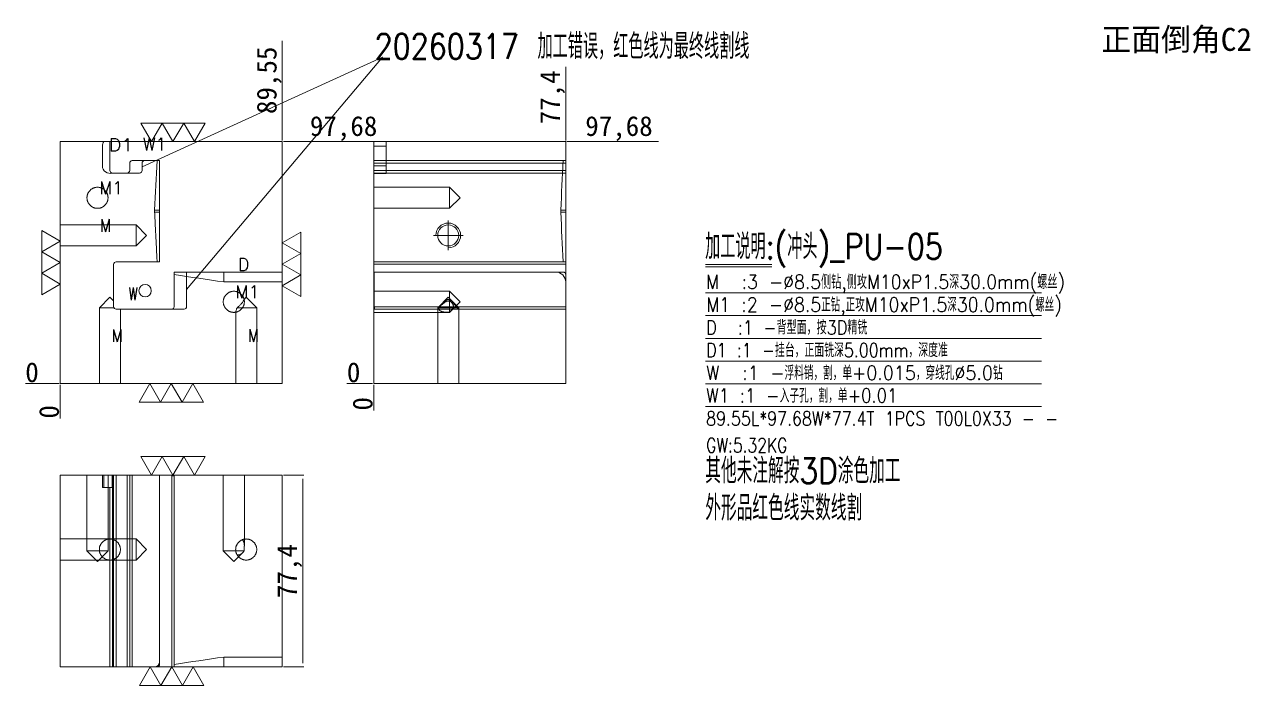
# Model space of a CAD drawing. Header units: millimetres. Extents: x 13771 to 14266, y 54678 to 54944.
import ezdxf
from ezdxf.enums import TextEntityAlignment as Align

# ---------------------------------------------------------------- set-up
doc = ezdxf.new("R2010")
doc.units = ezdxf.units.MM
doc.linetypes.add('CENTER', pattern=[0])
doc.linetypes.add('DASHED', pattern=[0])
for name, color, linetype in [('dim', 4, 'Continuous'), ('PUNCH', 2, 'Continuous'), ('PUNCH_W', 1, 'Continuous')]:
    doc.layers.add(name, color=color, linetype=linetype)
doc.styles.add('_PUG_ERP', font='txt')
doc.styles.add('chinesef_fs', font='txt.shx', dxfattribs={"bigfont": 'gbcbig.shx'})
doc.dimstyles.new('_PUG_ERP', dxfattribs={"dimtxt": 8, "dimasz": 1.5, "dimexe": 0.5, "dimexo": 0.5, "dimgap": 0.5, "dimtad": 1, "dimtxsty": '_PUG_ERP', "dimblk": 'CLOSEDBLANK', "dimcen": 0, "dimclrd": 4, "dimclre": 4, "dimclrt": 3, "dimazin": 3, "dimtfac": 1, "dimtmove": 0, "dimatfit": 3, "dimldrblk": 'CLOSEDBLANK', "dimlwd": 9, "dimlwe": 9})

# ---------------------------------------------------------------- blocks, each defined once
blk = doc.blocks.new('*D733')
at = {"layer": 'Defpoints', "color": 0}
for p in [(13875.08, 54897.18), (13883.33, 54897.18), (13785.53, 54799.5)]:
    blk.add_point(p, dxfattribs=at)
at = {"layer": 'dim', "color": 4, "lineweight": 9}
for p, q in [((13875.58, 54897.18), (13878.08, 54897.18)), ((13878.08, 54897.18), (13880.33, 54897.18)), ((13880.33, 54897.18), (13915.83, 54897.18))]:
    blk.add_line(p, q, dxfattribs=at)
at = {"layer": 'dim', "color": 3, "lineweight": 13, "insert": (13899.83, 54902.44), "char_height": 8, "attachment_point": 5, "style": '_PUG_ERP'}
blk.add_mtext('97,68', dxfattribs=at)
blk = doc.blocks.new('_ClosedBlank')
blk = doc.blocks.new('*D734')
at = {"layer": 'Defpoints', "color": 0}
for p in [(13777.28, 54799.5), (13785.53, 54799.5), (13785.53, 54799.5)]:
    blk.add_point(p, dxfattribs=at)
at = {"layer": 'dim', "color": 4, "lineweight": 9}
blk.add_line((13785.03, 54799.5), (13771.45, 54799.5), dxfattribs=at)
at = {"layer": 'dim', "color": 3, "lineweight": 13, "insert": (13774.12, 54804), "char_height": 8, "attachment_point": 5, "style": '_PUG_ERP'}
blk.add_mtext('0', dxfattribs=at)
blk = doc.blocks.new('*D735')
at = {"layer": 'Defpoints', "color": 0}
for p in [(13785.53, 54799.5), (13785.53, 54799.5), (13785.53, 54791.25)]:
    blk.add_point(p, dxfattribs=at)
at = {"layer": 'dim', "color": 4, "lineweight": 9}
blk.add_line((13785.53, 54799), (13785.53, 54785.42), dxfattribs=at)
at = {"layer": 'dim', "color": 3, "lineweight": 13, "insert": (13781.03, 54788.08), "char_height": 8, "attachment_point": 5, "rotation": 90, "style": '_PUG_ERP'}
blk.add_mtext('0', dxfattribs=at)
blk = doc.blocks.new('*D736')
at = {"layer": 'Defpoints', "color": 0}
for p in [(13875.08, 54905.43), (13875.08, 54897.18), (13785.53, 54799.5)]:
    blk.add_point(p, dxfattribs=at)
at = {"layer": 'dim', "color": 4, "lineweight": 9}
blk.add_line((13875.08, 54897.68), (13875.08, 54937.93), dxfattribs=at)
at = {"layer": 'dim', "color": 3, "lineweight": 13, "insert": (13869.82, 54921.93), "char_height": 8, "attachment_point": 5, "rotation": 90, "style": '_PUG_ERP'}
blk.add_mtext('89,55', dxfattribs=at)
blk = doc.blocks.new('*D737')
at = {"layer": 'Defpoints', "color": 0}
for p in [(13875.08, 54762.48), (13875.08, 54685.08), (13883.33, 54685.08)]:
    blk.add_point(p, dxfattribs=at)
at = {"layer": 'dim', "color": 4, "lineweight": 9}
for p, q in [((13875.58, 54762.48), (13883.83, 54762.48)), ((13883.33, 54760.98), (13883.33, 54686.58)), ((13875.58, 54685.08), (13883.83, 54685.08))]:
    blk.add_line(p, q, dxfattribs=at)
at = {"layer": 'dim', "color": 3, "lineweight": 13, "insert": (13878.07, 54723.78), "char_height": 8, "attachment_point": 5, "rotation": 90, "style": '_PUG_ERP'}
blk.add_mtext('77,4', dxfattribs=at)
blk = doc.blocks.new('*D738')
at = {"layer": 'Defpoints', "color": 0}
for p in [(13989.44, 54897.18), (13994.44, 54897.18), (13912.04, 54799.5)]:
    blk.add_point(p, dxfattribs=at)
at = {"layer": 'dim', "color": 4, "lineweight": 9}
for p, q in [((13989.94, 54897.18), (13992.44, 54897.18)), ((13992.44, 54897.18), (13991.44, 54897.18)), ((13991.44, 54897.18), (14026.94, 54897.18))]:
    blk.add_line(p, q, dxfattribs=at)
at = {"layer": 'dim', "color": 3, "lineweight": 13, "insert": (14010.94, 54902.44), "char_height": 8, "attachment_point": 5, "style": '_PUG_ERP'}
blk.add_mtext('97,68', dxfattribs=at)
blk = doc.blocks.new('*D739')
at = {"layer": 'Defpoints', "color": 0}
for p in [(13907.04, 54799.5), (13912.04, 54799.5), (13912.04, 54799.5)]:
    blk.add_point(p, dxfattribs=at)
at = {"layer": 'dim', "color": 4, "lineweight": 9}
blk.add_line((13911.54, 54799.5), (13901.2, 54799.5), dxfattribs=at)
at = {"layer": 'dim', "color": 3, "lineweight": 13, "insert": (13903.87, 54804), "char_height": 8, "attachment_point": 5, "style": '_PUG_ERP'}
blk.add_mtext('0', dxfattribs=at)
blk = doc.blocks.new('*D740')
at = {"layer": 'Defpoints', "color": 0}
for p in [(13912.04, 54799.5), (13912.04, 54799.5), (13912.04, 54794.5)]:
    blk.add_point(p, dxfattribs=at)
at = {"layer": 'dim', "color": 4, "lineweight": 9}
blk.add_line((13912.04, 54799), (13912.04, 54788.67), dxfattribs=at)
at = {"layer": 'dim', "color": 3, "lineweight": 13, "insert": (13907.54, 54791.33), "char_height": 8, "attachment_point": 5, "rotation": 90, "style": '_PUG_ERP'}
blk.add_mtext('0', dxfattribs=at)
blk = doc.blocks.new('*D741')
at = {"layer": 'Defpoints', "color": 0}
for p in [(13989.44, 54902.18), (13989.44, 54897.18), (13912.04, 54799.5)]:
    blk.add_point(p, dxfattribs=at)
at = {"layer": 'dim', "color": 4, "lineweight": 9}
for p, q in [((13989.44, 54899.18), (13989.44, 54927.44)), ((13989.44, 54897.68), (13989.44, 54900.18)), ((13989.44, 54900.18), (13989.44, 54899.18))]:
    blk.add_line(p, q, dxfattribs=at)
at = {"layer": 'dim', "color": 3, "lineweight": 13, "insert": (13984.18, 54915.06), "char_height": 8, "attachment_point": 5, "rotation": 90, "style": '_PUG_ERP'}
blk.add_mtext('77,4', dxfattribs=at)

msp = doc.modelspace()

# ---------------------------------------------------------------- linework, layer by layer
at = {"layer": 'dim', "color": 1, "lineweight": 13}
for p, q in [((13915.577, 54931.239), (13818.535, 54887)), ((13836.475, 54837.515), (13915.577, 54931.239))]:
    msp.add_line(p, q, dxfattribs=at)
at = {"layer": 'dim', "color": 8, "linetype": 'Continuous', "lineweight": 18}
for p, q in [((14045.814, 54847.539), (14072.671, 54847.539)), ((14045.814, 54846.691), (14072.671, 54846.691)), ((14045.814, 54836.094), (14181.409, 54836.094)), ((14045.814, 54826.91), (14181.409, 54826.91)), ((14045.814, 54817.727), (14181.409, 54817.727)), ((14045.814, 54808.544), (14181.409, 54808.544)), ((14045.814, 54799.361), (14181.409, 54799.361)), ((14045.814, 54790.178), (14181.409, 54790.178))]:
    msp.add_line(p, q, dxfattribs=at)
at = {"layer": 'dim', "lineweight": 13}
for points in [[(13843.969, 54904.68), (13839.639, 54897.18), (13835.309, 54904.68), (13830.979, 54897.18), (13826.649, 54904.68), (13822.319, 54897.18), (13817.989, 54904.68), (13843.969, 54904.68)], [(13778.035, 54861.331), (13785.535, 54857.001), (13778.035, 54852.671), (13785.535, 54848.341), (13778.035, 54844.011), (13785.535, 54839.68), (13778.035, 54835.35), (13778.035, 54861.331)], [(13882.585, 54834.681), (13875.085, 54839.011), (13882.585, 54843.341), (13875.085, 54847.672), (13882.585, 54852.002), (13875.085, 54856.332), (13882.585, 54860.662), (13882.585, 54834.681)], [(13817.32, 54792.001), (13821.65, 54799.501), (13825.98, 54792.001), (13830.31, 54799.501), (13834.64, 54792.001), (13838.97, 54799.501), (13843.3, 54792.001), (13817.32, 54792.001)], [(13843.969, 54769.982), (13839.639, 54762.482), (13835.309, 54769.982), (13830.979, 54762.482), (13826.649, 54769.982), (13822.319, 54762.482), (13817.989, 54769.982), (13843.969, 54769.982)], [(13817.485, 54677.582), (13821.815, 54685.082), (13826.145, 54677.582), (13830.475, 54685.082), (13834.805, 54677.582), (13839.135, 54685.082), (13843.465, 54677.582), (13817.485, 54677.582)]]:
    msp.add_lwpolyline(points, close=True, dxfattribs=at)
at = {"layer": 'dim', "color": 252, "linetype": 'DASHED', "lineweight": 13, "ltscale": 0.2}
msp.add_lwpolyline([(13785.535, 54799.501), (13875.085, 54799.501), (13875.085, 54897.18), (13785.535, 54897.18)], close=True, dxfattribs=at)
at = {"layer": 'PUNCH', "color": 223, "linetype": 'Continuous', "lineweight": 18}
for p, q in [((13803.146, 54897.18), (13785.535, 54897.18)), ((13785.535, 54897.18), (13785.535, 54799.501)), ((13803.146, 54897.18), (13805.535, 54897.18)), ((13912.038, 54895.366), (13912.038, 54897.18)), ((13912.038, 54897.18), (13917.038, 54897.18)), ((13917.038, 54897.18), (13989.438, 54897.18)), ((13912.038, 54889.501), (13912.038, 54895.366)), ((13912.038, 54848.641), (13912.038, 54889.501)), ((13912.038, 54848.641), (13912.038, 54847.641)), ((13912.038, 54847.641), (13912.038, 54844.501)), ((13875.085, 54799.501), (13875.085, 54844.501)), ((13912.038, 54799.501), (13912.038, 54844.501)), ((13785.535, 54799.501), (13875.085, 54799.501)), ((13912.038, 54799.501), (13989.438, 54799.501)), ((13785.535, 54762.482), (13875.085, 54762.482)), ((13785.535, 54762.482), (13785.535, 54685.082)), ((13875.085, 54762.482), (13875.085, 54685.082))]:
    msp.add_line(p, q, dxfattribs=at)
at = {"layer": 'PUNCH', "color": 2, "linetype": 'Continuous', "lineweight": 18}
for p, q in [((13917.038, 54897.18), (13917.038, 54889.502)), ((13989.438, 54897.18), (13989.438, 54889.502)), ((13987.438, 54869.501), (13989.438, 54869.501)), ((13989.438, 54868.641), (13987.438, 54868.641)), ((13989.438, 54869.501), (13989.438, 54868.641)), ((13989.438, 54848.641), (13989.438, 54847.641)), ((13989.438, 54843.501), (13989.438, 54847.641)), ((13989.438, 54799.501), (13989.438, 54840.501)), ((13785.535, 54685.082), (13875.085, 54685.082))]:
    msp.add_line(p, q, dxfattribs=at)
at = {"layer": 'PUNCH', "color": 31, "linetype": 'Continuous', "lineweight": 18}
msp.add_line((13802.535, 54887.366), (13802.535, 54895.366), dxfattribs=at)
at = {"layer": 'PUNCH', "color": 155, "linetype": 'Continuous', "lineweight": 18}
for p, q in [((13917.038, 54895.366), (13912.038, 54895.366)), ((13987.438, 54868.641), (13987.438, 54869.501)), ((13989.438, 54847.641), (13912.038, 54847.641)), ((13808.035, 54735.914), (13808.035, 54729.048))]:
    msp.add_line(p, q, dxfattribs=at)
at = {"layer": 'PUNCH', "color": 155, "linetype": 'DASHED', "lineweight": 13, "ltscale": 0.35253}
for p, q in [((13912.038, 54888.501), (13989.438, 54888.501)), ((13917.038, 54887.366), (13912.038, 54887.366)), ((13989.438, 54885.501), (13912.038, 54885.501)), ((13823.585, 54869.501), (13823.585, 54868.641)), ((13912.198, 54844.501), (13912.198, 54829.53)), ((13851.475, 54840.501), (13875.085, 54840.501)), ((13912.038, 54830.53), (13912.298, 54830.53)), ((13989.438, 54830.53), (13912.298, 54830.53)), ((13806.535, 54685.082), (13806.535, 54762.482)), ((13808.035, 54735.923), (13808.035, 54762.482)), ((13812.535, 54762.482), (13812.535, 54685.082)), ((13814.535, 54762.482), (13814.535, 54685.082)), ((13830.475, 54762.222), (13830.475, 54685.082)), ((13808.035, 54735.922), (13808.035, 54735.914)), ((13808.035, 54729.048), (13808.035, 54729.04)), ((13808.035, 54685.082), (13808.035, 54729.041)), ((13875.085, 54689.082), (13851.475, 54689.082))]:
    msp.add_line(p, q, dxfattribs=at)
at = {"layer": 'PUNCH', "color": 2, "linetype": 'DASHED', "lineweight": 13, "ltscale": 0.35253}
for p, q in [((13917.038, 54889.502), (13917.038, 54885.501)), ((13917.038, 54885.501), (13917.038, 54884.506)), ((13917.038, 54884.506), (13917.038, 54884.366)), ((13825.585, 54869.501), (13823.585, 54869.501)), ((13823.585, 54868.641), (13825.585, 54868.641)), ((13802.535, 54757.482), (13806.441, 54757.482))]:
    msp.add_line(p, q, dxfattribs=at)
at = {"layer": 'PUNCH', "color": 31, "linetype": 'DASHED', "lineweight": 13, "ltscale": 0.35253}
for p, q in [((13912.038, 54884.366), (13917.038, 54884.366)), ((13802.535, 54757.482), (13802.535, 54762.482)), ((13803.146, 54762.482), (13803.146, 54757.482)), ((13806.441, 54762.482), (13806.441, 54757.482))]:
    msp.add_line(p, q, dxfattribs=at)
at = {"layer": 'PUNCH', "color": 5, "linetype": 'DASHED', "lineweight": 13, "ltscale": 0.35253}
for p, q in [((13942.618, 54878.753), (13912.038, 54878.753)), ((13946.871, 54874.5), (13942.618, 54878.753)), ((13942.618, 54878.753), (13942.618, 54870.247)), ((13942.618, 54870.247), (13946.871, 54874.5)), ((13912.038, 54870.247), (13942.618, 54870.247)), ((13816.115, 54863.554), (13785.535, 54863.554)), ((13820.368, 54859.301), (13816.115, 54863.554)), ((13816.115, 54863.554), (13816.115, 54855.048)), ((13816.115, 54855.048), (13820.368, 54859.301)), ((13785.535, 54855.048), (13816.115, 54855.048)), ((13942.618, 54836.754), (13912.038, 54836.754)), ((13946.871, 54832.501), (13942.618, 54836.754)), ((13942.618, 54836.754), (13942.618, 54833.323)), ((13805.535, 54834.334), (13801.282, 54830.081)), ((13807.035, 54832.833), (13805.535, 54834.334)), ((13860.535, 54834.334), (13859.675, 54833.474)), ((13864.788, 54830.081), (13860.535, 54834.334)), ((13942.038, 54834.334), (13937.785, 54830.081)), ((13946.291, 54830.081), (13942.038, 54834.334)), ((13942.618, 54833.323), (13942.618, 54828.321)), ((13942.618, 54828.248), (13946.871, 54832.501)), ((13801.282, 54830.081), (13801.282, 54799.501)), ((13801.282, 54830.081), (13807.142, 54830.081)), ((13809.788, 54799.501), (13809.788, 54829.53)), ((13856.282, 54828.314), (13856.282, 54799.501)), ((13859.032, 54830.081), (13859.022, 54830.081)), ((13864.788, 54830.081), (13859.032, 54830.081)), ((13864.788, 54799.501), (13864.788, 54830.081)), ((13912.038, 54828.248), (13942.618, 54828.248)), ((13937.785, 54830.081), (13937.785, 54799.501)), ((13937.785, 54830.081), (13946.291, 54830.081)), ((13942.618, 54828.321), (13942.618, 54828.248)), ((13946.291, 54799.501), (13946.291, 54830.081)), ((13796.282, 54762.482), (13796.282, 54731.902)), ((13804.788, 54731.902), (13804.788, 54762.482)), ((13851.282, 54762.482), (13851.282, 54731.902)), ((13859.788, 54734.156), (13859.788, 54762.482)), ((13816.115, 54736.735), (13785.535, 54736.735)), ((13820.368, 54732.482), (13816.115, 54736.735)), ((13816.115, 54728.229), (13816.115, 54736.735)), ((13816.115, 54728.229), (13820.368, 54732.482)), ((13785.535, 54728.229), (13816.115, 54728.229)), ((13796.282, 54731.902), (13800.535, 54727.649)), ((13796.282, 54731.902), (13804.788, 54731.902)), ((13800.535, 54727.649), (13804.788, 54731.902)), ((13851.282, 54731.902), (13855.535, 54727.649)), ((13851.282, 54731.902), (13856.322, 54731.902)), ((13855.535, 54727.649), (13859.158, 54731.272)), ((13856.321, 54731.902), (13856.323, 54731.902))]:
    msp.add_line(p, q, dxfattribs=at)
at = {"layer": 'PUNCH', "color": 5, "linetype": 'Continuous', "lineweight": 18}
for p, q in [((13859.022, 54830.081), (13856.83, 54830.081)), ((13856.323, 54731.902), (13859.708, 54731.902))]:
    msp.add_line(p, q, dxfattribs=at)
at = {"layer": 'PUNCH', "color": 30, "linetype": 'DASHED', "lineweight": 13, "ltscale": 0.35253}
msp.add_circle((13942.038, 54859.301), 4.253, dxfattribs=at)
at = {"layer": 'PUNCH', "color": 42, "linetype": 'Continuous', "lineweight": 18}
msp.add_circle((13819.735, 54837.001), 2.5, dxfattribs=at)
at = {"layer": 'PUNCH', "color": 31, "linetype": 'Continuous', "lineweight": 18}
for centre, start, end in [((13805.535, 54895.366), 142.79006, 180), ((13805.535, 54887.366), 180, 287.57327)]:
    msp.add_arc(centre, 3, start, end, dxfattribs=at)
at = {"layer": 'PUNCH', "color": 30, "linetype": 'DASHED', "lineweight": 13, "ltscale": 0.35253}
msp.add_arc((13942.038, 54859.301), 5, 270, 180, dxfattribs=at)
at = {"layer": 'PUNCH', "color": 2, "linetype": 'Continuous', "lineweight": 18}
msp.add_arc((13985.438, 54840.501), 4, 0, 90, dxfattribs=at)
at = {"layer": 'PUNCH', "color": 2, "linetype": 'DASHED', "lineweight": 13, "ltscale": 0.35253}
msp.add_arc((13823.585, 54687.082), 2, 270, 0, dxfattribs=at)
at = {"layer": 'PUNCH', "color": 155, "linetype": 'DASHED', "lineweight": 13, "ltscale": 0.35253}
for points, degree in [([(13824.585, 54889.501), (13824.252, 54882.835), (13823.918, 54876.168), (13823.585, 54869.501)], 3), ([(13823.585, 54868.641), (13824.589, 54848.641)], 1), ([(13831.475, 54843.501), (13838.142, 54842.501), (13844.808, 54841.501), (13851.475, 54840.501)], 3), ([(13851.475, 54689.082), (13844.808, 54688.082), (13838.142, 54687.082), (13831.475, 54686.082)], 3)]:
    msp.add_open_spline(points, degree=degree, dxfattribs=at)
at = {"layer": 'PUNCH', "color": 155, "linetype": 'Continuous', "lineweight": 18}
for points in [[(13987.438, 54869.501), (13987.771, 54876.168), (13988.105, 54882.835), (13988.438, 54889.501)], [(13988.438, 54848.641), (13988.105, 54855.308), (13987.771, 54861.975), (13987.438, 54868.641)]]:
    msp.add_open_spline(points, degree=3, dxfattribs=at)
at = {"layer": 'PUNCH', "color": 2, "linetype": 'Continuous', "lineweight": 18}
for points, degree in [([(13989.438, 54889.501), (13989.438, 54882.835), (13989.438, 54876.168), (13989.438, 54869.501)], 3), ([(13989.438, 54868.641), (13989.438, 54848.641)], 1), ([(13989.438, 54843.501), (13989.438, 54842.501), (13989.438, 54841.501), (13989.438, 54840.501)], 3)]:
    msp.add_open_spline(points, degree=degree, dxfattribs=at)
at = {"layer": 'PUNCH', "color": 5, "linetype": 'Continuous', "lineweight": 18}
for points, knots in [([(13804.788, 54874.5), (13804.788, 54874.36), (13804.775, 54874.082), (13804.714, 54873.669), (13804.612, 54873.264), (13804.47, 54872.87), (13804.292, 54872.491), (13804.078, 54872.133), (13803.829, 54871.798), (13803.547, 54871.488), (13803.237, 54871.206), (13802.902, 54870.958), (13802.544, 54870.743), (13802.165, 54870.565), (13801.771, 54870.423), (13801.366, 54870.321), (13800.953, 54870.26), (13800.535, 54870.24), (13800.117, 54870.26), (13799.704, 54870.321), (13799.299, 54870.423), (13798.905, 54870.565), (13798.526, 54870.743), (13798.168, 54870.957), (13797.833, 54871.206), (13797.523, 54871.488), (13797.241, 54871.798), (13796.992, 54872.133), (13796.778, 54872.491), (13796.6, 54872.87), (13796.458, 54873.264), (13796.356, 54873.669), (13796.295, 54874.082), (13796.275, 54874.5), (13796.295, 54874.918), (13796.356, 54875.331), (13796.458, 54875.736), (13796.599, 54876.13), (13796.778, 54876.509), (13796.992, 54876.867), (13797.241, 54877.202), (13797.523, 54877.512), (13797.833, 54877.794), (13798.168, 54878.043), (13798.526, 54878.257), (13798.905, 54878.435), (13799.299, 54878.577), (13799.704, 54878.679), (13800.117, 54878.74), (13800.535, 54878.76), (13800.953, 54878.74), (13801.366, 54878.679), (13801.771, 54878.577), (13802.165, 54878.436), (13802.544, 54878.257), (13802.902, 54878.043), (13803.237, 54877.794), (13803.547, 54877.512), (13803.829, 54877.202), (13804.077, 54876.867), (13804.292, 54876.509), (13804.47, 54876.13), (13804.612, 54875.736), (13804.714, 54875.331), (13804.775, 54874.918), (13804.788, 54874.64), (13804.788, 54874.5)], [0, 0, 0, 0, 0.0156975, 0.0312449, 0.0467948, 0.0624998, 0.0781937, 0.0937398, 0.109291, 0.1249998, 0.1406937, 0.1562398, 0.171791, 0.1874998, 0.2031937, 0.2187398, 0.234291, 0.2499998, 0.2656937, 0.2812398, 0.296791, 0.3124998, 0.3281937, 0.3437398, 0.359291, 0.3749998, 0.3906937, 0.4062398, 0.421791, 0.4374998, 0.4531937, 0.4687398, 0.484291, 0.4999998, 0.5156937, 0.5312398, 0.546791, 0.5624998, 0.5781937, 0.5937398, 0.609291, 0.6249998, 0.6406937, 0.6562398, 0.671791, 0.6874998, 0.7031937, 0.7187398, 0.734291, 0.7499998, 0.7656937, 0.7812398, 0.796791, 0.8124998, 0.8281937, 0.8437398, 0.859291, 0.8749998, 0.8906937, 0.9062398, 0.921791, 0.9374998, 0.9531975, 0.9687449, 0.9842948, 1, 1, 1, 1]), ([(13859.788, 54832.501), (13859.788, 54832.361), (13859.775, 54832.082), (13859.714, 54831.669), (13859.612, 54831.265), (13859.47, 54830.871), (13859.292, 54830.492), (13859.078, 54830.134), (13858.829, 54829.798), (13858.547, 54829.489), (13858.237, 54829.207), (13857.902, 54828.958), (13857.544, 54828.744), (13857.165, 54828.565), (13856.771, 54828.423), (13856.366, 54828.322), (13855.953, 54828.261), (13855.535, 54828.241), (13855.117, 54828.261), (13854.704, 54828.322), (13854.299, 54828.423), (13853.905, 54828.565), (13853.526, 54828.743), (13853.168, 54828.958), (13852.833, 54829.207), (13852.523, 54829.488), (13852.241, 54829.798), (13851.992, 54830.133), (13851.778, 54830.492), (13851.6, 54830.87), (13851.458, 54831.264), (13851.356, 54831.669), (13851.295, 54832.082), (13851.275, 54832.5), (13851.295, 54832.919), (13851.356, 54833.332), (13851.458, 54833.736), (13851.599, 54834.131), (13851.778, 54834.509), (13851.992, 54834.867), (13852.241, 54835.203), (13852.523, 54835.512), (13852.833, 54835.794), (13853.168, 54836.043), (13853.526, 54836.257), (13853.905, 54836.436), (13854.299, 54836.578), (13854.703, 54836.679), (13855.116, 54836.74), (13855.535, 54836.76), (13855.953, 54836.74), (13856.366, 54836.679), (13856.771, 54836.578), (13857.165, 54836.436), (13857.544, 54836.258), (13857.902, 54836.043), (13858.237, 54835.794), (13858.547, 54835.513), (13858.829, 54835.203), (13859.077, 54834.868), (13859.292, 54834.51), (13859.47, 54834.131), (13859.612, 54833.737), (13859.714, 54833.332), (13859.775, 54832.919), (13859.788, 54832.64), (13859.788, 54832.501)], [0, 0, 0, 0, 0.0156975, 0.0312449, 0.0467948, 0.0624998, 0.0781937, 0.0937398, 0.109291, 0.1249998, 0.1406937, 0.1562398, 0.171791, 0.1874998, 0.2031937, 0.2187398, 0.234291, 0.2499998, 0.2656937, 0.2812398, 0.296791, 0.3124998, 0.3281937, 0.3437398, 0.359291, 0.3749998, 0.3906937, 0.4062398, 0.421791, 0.4374998, 0.4531937, 0.4687398, 0.484291, 0.4999998, 0.5156937, 0.5312398, 0.546791, 0.5624998, 0.5781937, 0.5937398, 0.609291, 0.6249998, 0.6406937, 0.6562398, 0.671791, 0.6874998, 0.7031937, 0.7187398, 0.734291, 0.7499998, 0.7656937, 0.7812398, 0.796791, 0.8124998, 0.8281937, 0.8437398, 0.859291, 0.8749998, 0.8906937, 0.9062398, 0.921791, 0.9374998, 0.9531975, 0.9687449, 0.9842948, 1, 1, 1, 1]), ([(13856.83, 54830.081), (13856.986, 54830.2), (13857.139, 54830.323), (13857.365, 54830.513), (13857.439, 54830.577), (13857.549, 54830.675), (13857.604, 54830.724), (13857.658, 54830.774), (13857.694, 54830.807), (13857.712, 54830.824), (13857.873, 54830.975), (13858.008, 54831.11), (13858.266, 54831.382), (13858.389, 54831.52), (13858.565, 54831.728), (13858.623, 54831.797), (13858.708, 54831.902), (13858.736, 54831.937), (13858.791, 54832.007), (13858.818, 54832.042), (13858.952, 54832.216), (13859.055, 54832.355), (13859.252, 54832.633), (13859.347, 54832.772), (13859.485, 54832.98), (13859.53, 54833.049), (13859.617, 54833.183), (13859.659, 54833.248), (13859.7, 54833.312)], [0, 0, 0, 0, 0.1254213, 0.1254213, 0.188132, 0.188132, 0.2194874, 0.235165, 0.235165, 0.2508427, 0.2508427, 0.376264, 0.376264, 0.5016854, 0.5016854, 0.5643961, 0.5643961, 0.5957514, 0.5957514, 0.6271067, 0.6271067, 0.7525281, 0.7525281, 0.8779494, 0.8779494, 0.9406601, 0.9406601, 1, 1, 1, 1]), ([(13856.322, 54828.321), (13856.341, 54828.464), (13856.366, 54828.607), (13856.429, 54828.894), (13856.467, 54829.038), (13856.554, 54829.329), (13856.603, 54829.475), (13856.71, 54829.773), (13856.769, 54829.925), (13856.83, 54830.081)], [0, 0, 0, 0, 0.25, 0.25, 0.5, 0.5, 0.75, 0.75, 1, 1, 1, 1]), ([(13809.788, 54732.482), (13809.788, 54732.342), (13809.775, 54732.064), (13809.714, 54731.651), (13809.612, 54731.246), (13809.47, 54730.852), (13809.292, 54730.473), (13809.078, 54730.115), (13808.829, 54729.78), (13808.547, 54729.47), (13808.237, 54729.188), (13807.902, 54728.939), (13807.544, 54728.725), (13807.165, 54728.547), (13806.771, 54728.405), (13806.366, 54728.303), (13805.953, 54728.242), (13805.535, 54728.222), (13805.117, 54728.242), (13804.704, 54728.303), (13804.299, 54728.405), (13803.905, 54728.547), (13803.526, 54728.725), (13803.168, 54728.939), (13802.833, 54729.188), (13802.523, 54729.47), (13802.241, 54729.78), (13801.992, 54730.115), (13801.778, 54730.473), (13801.6, 54730.852), (13801.458, 54731.246), (13801.356, 54731.651), (13801.295, 54732.064), (13801.275, 54732.482), (13801.295, 54732.9), (13801.356, 54733.313), (13801.458, 54733.718), (13801.599, 54734.112), (13801.778, 54734.491), (13801.992, 54734.849), (13802.241, 54735.184), (13802.523, 54735.494), (13802.833, 54735.776), (13803.168, 54736.025), (13803.526, 54736.239), (13803.905, 54736.417), (13804.299, 54736.559), (13804.703, 54736.661), (13805.116, 54736.722), (13805.535, 54736.742), (13805.953, 54736.722), (13806.366, 54736.661), (13806.771, 54736.559), (13807.165, 54736.417), (13807.544, 54736.239), (13807.902, 54736.025), (13808.237, 54735.776), (13808.547, 54735.494), (13808.829, 54735.184), (13809.077, 54734.849), (13809.292, 54734.491), (13809.47, 54734.112), (13809.612, 54733.718), (13809.714, 54733.313), (13809.775, 54732.9), (13809.788, 54732.622), (13809.788, 54732.482)], [0, 0, 0, 0, 0.0156975, 0.0312449, 0.0467948, 0.0624998, 0.0781937, 0.0937398, 0.109291, 0.1249998, 0.1406937, 0.1562398, 0.171791, 0.1874998, 0.2031937, 0.2187398, 0.234291, 0.2499998, 0.2656937, 0.2812398, 0.296791, 0.3124998, 0.3281937, 0.3437398, 0.359291, 0.3749998, 0.3906937, 0.4062398, 0.421791, 0.4374998, 0.4531937, 0.4687398, 0.484291, 0.4999998, 0.5156937, 0.5312398, 0.546791, 0.5624998, 0.5781937, 0.5937398, 0.609291, 0.6249998, 0.6406937, 0.6562398, 0.671791, 0.6874998, 0.7031937, 0.7187398, 0.734291, 0.7499998, 0.7656937, 0.7812398, 0.796791, 0.8124998, 0.8281937, 0.8437398, 0.859291, 0.8749998, 0.8906937, 0.9062398, 0.921791, 0.9374998, 0.9531975, 0.9687449, 0.9842948, 1, 1, 1, 1]), ([(13864.788, 54732.482), (13864.788, 54732.342), (13864.775, 54732.064), (13864.714, 54731.651), (13864.612, 54731.246), (13864.47, 54730.852), (13864.292, 54730.473), (13864.078, 54730.115), (13863.829, 54729.78), (13863.547, 54729.47), (13863.237, 54729.188), (13862.902, 54728.939), (13862.544, 54728.725), (13862.165, 54728.547), (13861.771, 54728.405), (13861.366, 54728.303), (13860.953, 54728.242), (13860.535, 54728.222), (13860.117, 54728.242), (13859.704, 54728.303), (13859.299, 54728.405), (13858.905, 54728.547), (13858.526, 54728.725), (13858.168, 54728.939), (13857.833, 54729.188), (13857.523, 54729.47), (13857.241, 54729.78), (13856.992, 54730.115), (13856.778, 54730.473), (13856.6, 54730.852), (13856.458, 54731.246), (13856.356, 54731.651), (13856.295, 54732.064), (13856.275, 54732.482), (13856.295, 54732.9), (13856.356, 54733.313), (13856.458, 54733.718), (13856.599, 54734.112), (13856.778, 54734.491), (13856.992, 54734.849), (13857.241, 54735.184), (13857.523, 54735.494), (13857.833, 54735.776), (13858.168, 54736.025), (13858.526, 54736.239), (13858.905, 54736.417), (13859.299, 54736.559), (13859.703, 54736.661), (13860.116, 54736.722), (13860.535, 54736.742), (13860.953, 54736.722), (13861.366, 54736.661), (13861.771, 54736.559), (13862.165, 54736.417), (13862.544, 54736.239), (13862.902, 54736.025), (13863.237, 54735.776), (13863.547, 54735.494), (13863.829, 54735.184), (13864.077, 54734.849), (13864.292, 54734.491), (13864.47, 54734.112), (13864.612, 54733.718), (13864.714, 54733.313), (13864.775, 54732.9), (13864.788, 54732.622), (13864.788, 54732.482)], [0, 0, 0, 0, 0.0156975, 0.0312449, 0.0467948, 0.0624998, 0.0781937, 0.0937398, 0.109291, 0.1249998, 0.1406937, 0.1562398, 0.171791, 0.1874998, 0.2031937, 0.2187398, 0.234291, 0.2499998, 0.2656937, 0.2812398, 0.296791, 0.3124998, 0.3281937, 0.3437398, 0.359291, 0.3749998, 0.3906937, 0.4062398, 0.421791, 0.4374998, 0.4531937, 0.4687398, 0.484291, 0.4999998, 0.5156937, 0.5312398, 0.546791, 0.5624998, 0.5781937, 0.5937398, 0.609291, 0.6249998, 0.6406937, 0.6562398, 0.671791, 0.6874998, 0.7031937, 0.7187398, 0.734291, 0.7499998, 0.7656937, 0.7812398, 0.796791, 0.8124998, 0.8281937, 0.8437398, 0.859291, 0.8749998, 0.8906937, 0.9062398, 0.921791, 0.9374998, 0.9531975, 0.9687449, 0.9842948, 1, 1, 1, 1]), ([(13859.708, 54731.902), (13859.702, 54731.958), (13859.697, 54732.016), (13859.691, 54732.091), (13859.69, 54732.106), (13859.688, 54732.136), (13859.685, 54732.181), (13859.682, 54732.227), (13859.678, 54732.32), (13859.676, 54732.383), (13859.675, 54732.462), (13859.675, 54732.478), (13859.675, 54732.51), (13859.675, 54732.558), (13859.677, 54732.605), (13859.68, 54732.699), (13859.683, 54732.76), (13859.688, 54732.836), (13859.689, 54732.851), (13859.692, 54732.881), (13859.693, 54732.896), (13859.696, 54732.941), (13859.699, 54732.97), (13859.707, 54733.056), (13859.712, 54733.112), (13859.724, 54733.222), (13859.729, 54733.275), (13859.738, 54733.354), (13859.74, 54733.38), (13859.746, 54733.432), (13859.748, 54733.458), (13859.756, 54733.535), (13859.76, 54733.585), (13859.773, 54733.734), (13859.779, 54733.83), (13859.787, 54734.02), (13859.789, 54734.113), (13859.787, 54734.297), (13859.783, 54734.388), (13859.771, 54734.568), (13859.762, 54734.658), (13859.739, 54734.836), (13859.724, 54734.924), (13859.698, 54735.055), (13859.688, 54735.099), (13859.667, 54735.186), (13859.656, 54735.229), (13859.62, 54735.359), (13859.593, 54735.444), (13859.533, 54735.611), (13859.5, 54735.694), (13859.427, 54735.856), (13859.387, 54735.935), (13859.299, 54736.092), (13859.251, 54736.168), (13859.174, 54736.28), (13859.147, 54736.317), (13859.105, 54736.372), (13859.091, 54736.39), (13859.062, 54736.425), (13859.047, 54736.443), (13859.032, 54736.461)], [0, 0, 0, 0, 0.03125, 0.03125, 0.0390625, 0.0390625, 0.046875, 0.0625, 0.0625, 0.09375, 0.09375, 0.1015625, 0.1015625, 0.109375, 0.125, 0.125, 0.15625, 0.15625, 0.1640625, 0.1640625, 0.171875, 0.171875, 0.1875, 0.1875, 0.21875, 0.21875, 0.25, 0.25, 0.265625, 0.265625, 0.28125, 0.28125, 0.3125, 0.3125, 0.375, 0.375, 0.4375, 0.4375, 0.5, 0.5, 0.5625, 0.5625, 0.625, 0.625, 0.65625, 0.65625, 0.6875, 0.6875, 0.75, 0.75, 0.8125, 0.8125, 0.875, 0.875, 0.9375, 0.9375, 0.96875, 0.96875, 0.984375, 0.984375, 1, 1, 1, 1]), ([(13856.83, 54730.394), (13856.986, 54730.362), (13857.139, 54730.347), (13857.365, 54730.349), (13857.439, 54730.354), (13857.549, 54730.367), (13857.604, 54730.375), (13857.658, 54730.386), (13857.694, 54730.393), (13857.712, 54730.397), (13857.873, 54730.434), (13858.008, 54730.48), (13858.266, 54730.595), (13858.389, 54730.662), (13858.565, 54730.775), (13858.623, 54730.815), (13858.708, 54730.878), (13858.736, 54730.899), (13858.791, 54730.942), (13858.818, 54730.964), (13858.952, 54731.075), (13859.055, 54731.169), (13859.252, 54731.366), (13859.347, 54731.468), (13859.485, 54731.627), (13859.53, 54731.681), (13859.619, 54731.79), (13859.664, 54731.846), (13859.708, 54731.902)], [0, 0, 0, 0, 0.125, 0.125, 0.1875, 0.1875, 0.21875, 0.234375, 0.234375, 0.25, 0.25, 0.375, 0.375, 0.5, 0.5, 0.5625, 0.5625, 0.59375, 0.59375, 0.625, 0.625, 0.75, 0.75, 0.875, 0.875, 0.9375, 0.9375, 1, 1, 1, 1])]:
    msp.add_open_spline(points, degree=3, knots=knots, dxfattribs=at)
at = {"layer": 'PUNCH', "color": 2, "linetype": 'DASHED', "lineweight": 13, "ltscale": 0.35253}
msp.add_rational_spline([(13851.475, 54840.501), (13851.475, 54844.5), (13851.475, 54844.501)], [1, 0.707180749801, 0.999852100132], degree=2, dxfattribs=at)
at = {"layer": 'PUNCH', "color": 5, "linetype": 'DASHED', "lineweight": 13, "ltscale": 0.35253}
for points, knots in [([(13859.708, 54833.323), (13859.702, 54833.351), (13859.697, 54833.376), (13859.691, 54833.403), (13859.69, 54833.409), (13859.688, 54833.418), (13859.685, 54833.432), (13859.682, 54833.444), (13859.678, 54833.463), (13859.676, 54833.471), (13859.675, 54833.473), (13859.675, 54833.474), (13859.675, 54833.474)], [0, 0, 0, 0, 0.313567, 0.313567, 0.3919587, 0.3919587, 0.4703505, 0.627134, 0.627134, 0.9407009, 0.9407009, 1, 1, 1, 1]), ([(13942.618, 54833.323), (13942.562, 54833.351), (13942.504, 54833.376), (13942.429, 54833.403), (13942.414, 54833.409), (13942.384, 54833.418), (13942.339, 54833.432), (13942.293, 54833.444), (13942.2, 54833.463), (13942.137, 54833.471), (13942.058, 54833.474), (13942.042, 54833.474), (13942.01, 54833.473), (13941.962, 54833.472), (13941.915, 54833.467), (13941.821, 54833.453), (13941.76, 54833.439), (13941.684, 54833.416), (13941.669, 54833.411), (13941.639, 54833.401), (13941.624, 54833.395), (13941.579, 54833.378), (13941.55, 54833.366), (13941.464, 54833.327), (13941.408, 54833.298), (13941.298, 54833.237), (13941.245, 54833.204), (13941.166, 54833.152), (13941.14, 54833.134), (13941.088, 54833.098), (13941.062, 54833.08), (13940.985, 54833.024), (13940.935, 54832.986), (13940.786, 54832.869), (13940.69, 54832.789), (13940.501, 54832.624), (13940.407, 54832.541), (13940.223, 54832.371), (13940.132, 54832.285), (13939.952, 54832.112), (13939.862, 54832.025), (13939.685, 54831.849), (13939.596, 54831.761), (13939.465, 54831.628), (13939.421, 54831.583), (13939.334, 54831.494), (13939.291, 54831.449), (13939.161, 54831.315), (13939.076, 54831.226), (13938.909, 54831.048), (13938.826, 54830.959), (13938.664, 54830.782), (13938.585, 54830.694), (13938.429, 54830.518), (13938.352, 54830.43), (13938.24, 54830.299), (13938.203, 54830.255), (13938.148, 54830.19), (13938.13, 54830.168), (13938.095, 54830.124), (13938.077, 54830.102), (13938.059, 54830.081)], [0, 0, 0, 0, 0.03125, 0.03125, 0.0390625, 0.0390625, 0.046875, 0.0625, 0.0625, 0.09375, 0.09375, 0.1015625, 0.1015625, 0.109375, 0.125, 0.125, 0.15625, 0.15625, 0.1640625, 0.1640625, 0.171875, 0.171875, 0.1875, 0.1875, 0.21875, 0.21875, 0.25, 0.25, 0.265625, 0.265625, 0.28125, 0.28125, 0.3125, 0.3125, 0.375, 0.375, 0.4375, 0.4375, 0.5, 0.5, 0.5625, 0.5625, 0.625, 0.625, 0.65625, 0.65625, 0.6875, 0.6875, 0.75, 0.75, 0.8125, 0.8125, 0.875, 0.875, 0.9375, 0.9375, 0.96875, 0.96875, 0.984375, 0.984375, 1, 1, 1, 1]), ([(13944.126, 54830.081), (13944.159, 54830.2), (13944.173, 54830.323), (13944.171, 54830.513), (13944.166, 54830.577), (13944.153, 54830.675), (13944.145, 54830.724), (13944.135, 54830.774), (13944.127, 54830.807), (13944.123, 54830.824), (13944.086, 54830.975), (13944.04, 54831.11), (13943.925, 54831.382), (13943.858, 54831.52), (13943.745, 54831.728), (13943.705, 54831.797), (13943.642, 54831.902), (13943.621, 54831.937), (13943.578, 54832.007), (13943.556, 54832.042), (13943.445, 54832.216), (13943.351, 54832.355), (13943.154, 54832.633), (13943.052, 54832.772), (13942.893, 54832.98), (13942.839, 54833.049), (13942.73, 54833.186), (13942.674, 54833.255), (13942.618, 54833.323)], [0, 0, 0, 0, 0.125, 0.125, 0.1875, 0.1875, 0.21875, 0.234375, 0.234375, 0.25, 0.25, 0.375, 0.375, 0.5, 0.5, 0.5625, 0.5625, 0.59375, 0.59375, 0.625, 0.625, 0.75, 0.75, 0.875, 0.875, 0.9375, 0.9375, 1, 1, 1, 1]), ([(13856.282, 54828.314), (13856.282, 54828.314), (13856.283, 54828.314), (13856.289, 54828.315), (13856.293, 54828.316), (13856.305, 54828.318), (13856.313, 54828.319), (13856.322, 54828.321)], [0, 0, 0, 0, 0.3240263, 0.3240263, 0.6620132, 0.6620132, 1, 1, 1, 1]), ([(13938.059, 54830.081), (13938.087, 54829.975), (13938.118, 54829.874), (13938.189, 54829.683), (13938.229, 54829.592), (13938.297, 54829.462), (13938.333, 54829.399), (13938.371, 54829.339), (13938.398, 54829.299), (13938.412, 54829.28), (13938.482, 54829.184), (13938.543, 54829.113), (13938.676, 54828.983), (13938.747, 54828.924), (13938.863, 54828.842), (13938.923, 54828.804), (13938.986, 54828.768), (13939.029, 54828.744), (13939.051, 54828.733), (13939.161, 54828.677), (13939.254, 54828.638), (13939.448, 54828.569), (13939.549, 54828.539), (13939.707, 54828.499), (13939.761, 54828.487), (13939.87, 54828.464), (13939.926, 54828.453), (13940.096, 54828.424), (13940.212, 54828.408), (13940.448, 54828.38), (13940.569, 54828.368), (13940.753, 54828.354), (13940.846, 54828.347), (13940.941, 54828.342), (13941.004, 54828.338), (13941.036, 54828.337), (13941.195, 54828.329), (13941.323, 54828.325), (13941.579, 54828.318), (13941.837, 54828.313), (13942.097, 54828.313), (13942.292, 54828.315), (13942.358, 54828.316), (13942.488, 54828.318), (13942.553, 54828.319), (13942.618, 54828.321)], [0, 0, 0, 0, 0.0625, 0.0625, 0.125, 0.125, 0.15625, 0.171875, 0.171875, 0.1875, 0.1875, 0.25, 0.25, 0.3125, 0.3125, 0.34375, 0.359375, 0.359375, 0.375, 0.375, 0.4375, 0.4375, 0.5, 0.5, 0.53125, 0.53125, 0.5625, 0.5625, 0.625, 0.625, 0.6875, 0.6875, 0.71875, 0.734375, 0.734375, 0.75, 0.75, 0.8125, 0.8125, 0.875, 0.9375, 0.9375, 0.96875, 0.96875, 1, 1, 1, 1]), ([(13938.597, 54829.53), (13938.567, 54829.53), (13938.538, 54829.532), (13938.482, 54829.543), (13938.454, 54829.551), (13938.415, 54829.567), (13938.402, 54829.574), (13938.377, 54829.588), (13938.364, 54829.595), (13938.328, 54829.621), (13938.306, 54829.641), (13938.263, 54829.687), (13938.244, 54829.713), (13938.216, 54829.757), (13938.207, 54829.772), (13938.194, 54829.796), (13938.19, 54829.805), (13938.182, 54829.822), (13938.162, 54829.865), (13938.145, 54829.912), (13938.12, 54829.993), (13938.11, 54830.035), (13938.1, 54830.081)], [0, 0, 0, 0, 0.125, 0.125, 0.25, 0.25, 0.3125, 0.3125, 0.375, 0.375, 0.5, 0.5, 0.625, 0.625, 0.6875, 0.6875, 0.71875, 0.71875, 0.75, 0.875, 0.875, 1, 1, 1, 1]), ([(13942.618, 54828.321), (13942.755, 54828.464), (13942.891, 54828.607), (13943.156, 54828.894), (13943.286, 54829.038), (13943.541, 54829.329), (13943.664, 54829.475), (13943.903, 54829.773), (13944.018, 54829.925), (13944.126, 54830.081)], [0, 0, 0, 0, 0.25, 0.25, 0.5, 0.5, 0.75, 0.75, 1, 1, 1, 1]), ([(13945.976, 54830.081), (13945.967, 54830.035), (13945.956, 54829.993), (13945.932, 54829.913), (13945.918, 54829.875), (13945.895, 54829.822), (13945.886, 54829.805), (13945.869, 54829.773), (13945.861, 54829.757), (13945.833, 54829.714), (13945.813, 54829.688), (13945.781, 54829.653), (13945.77, 54829.642), (13945.747, 54829.622), (13945.736, 54829.612), (13945.7, 54829.587), (13945.675, 54829.573), (13945.635, 54829.557), (13945.622, 54829.552), (13945.595, 54829.544), (13945.581, 54829.54), (13945.538, 54829.532), (13945.509, 54829.53), (13945.479, 54829.53)], [0, 0, 0, 0, 0.125, 0.125, 0.25, 0.25, 0.3125, 0.3125, 0.375, 0.375, 0.5, 0.5, 0.5625, 0.5625, 0.625, 0.625, 0.75, 0.75, 0.8125, 0.8125, 0.875, 0.875, 1, 1, 1, 1])]:
    msp.add_open_spline(points, degree=3, knots=knots, dxfattribs=at)
msp.add_open_spline([(13859.7, 54833.312), (13859.703, 54833.316), (13859.705, 54833.319), (13859.708, 54833.323)], degree=3, dxfattribs=at)
at = {"layer": 'PUNCH', "color": 2, "linetype": 'DASHED', "lineweight": 13, "ltscale": 0.35253}
for points in [[(13851.475, 54685.082), (13851.475, 54689.082)], [(13823.607, 54685.082), (13824.589, 54685.082)]]:
    msp.add_open_spline(points, degree=1, dxfattribs=at)
at = {"layer": 'PUNCH_W', "color": 6, "linetype": 'Continuous', "lineweight": 18}
for p, q in [((13825.585, 54848.641), (13825.585, 54889.501)), ((13875.085, 54844.501), (13831.479, 54844.501))]:
    msp.add_line(p, q, dxfattribs=at)
at = {"layer": 'PUNCH_W', "color": 1, "linetype": 'Continuous', "lineweight": 18}
for p, q in [((13912.038, 54889.501), (13988.438, 54889.501)), ((13988.438, 54848.641), (13912.038, 54848.641)), ((13831.475, 54844.501), (13831.479, 54844.501)), ((13912.038, 54844.501), (13985.438, 54844.501))]:
    msp.add_line(p, q, dxfattribs=at)
at = {"layer": 'PUNCH_W', "color": 1, "linetype": 'DASHED', "lineweight": 13, "ltscale": 0.35253}
for p, q in [((13912.038, 54884.506), (13917.038, 54884.506)), ((13912.038, 54884.501), (13989.438, 54884.501)), ((13912.198, 54829.53), (13912.038, 54829.53)), ((13912.298, 54829.53), (13912.198, 54829.53)), ((13912.298, 54829.53), (13912.298, 54830.53)), ((13912.298, 54829.53), (13989.438, 54829.53)), ((13807.035, 54762.482), (13807.035, 54735.977)), ((13813.535, 54685.082), (13813.535, 54762.482)), ((13825.585, 54686.082), (13825.585, 54762.482)), ((13830.475, 54762.222), (13831.475, 54762.222)), ((13831.475, 54762.222), (13831.475, 54762.322)), ((13831.475, 54685.082), (13831.475, 54762.222)), ((13805.535, 54685.082), (13805.535, 54757.482)), ((13807.035, 54728.987), (13807.035, 54685.082))]:
    msp.add_line(p, q, dxfattribs=at)
at = {"layer": 'PUNCH_W', "color": 1, "linetype": 'CENTER', "lineweight": 13, "ltscale": 0.35253}
for p, q in [((13942.038, 54853.301), (13942.038, 54865.301)), ((13936.038, 54859.301), (13948.038, 54859.301))]:
    msp.add_line(p, q, dxfattribs=at)
at = {"layer": 'PUNCH_W', "color": 8, "lineweight": 13}
for points in [[(13805.535, 54897.18), (13805.535, 54885.501, 0.4142136), (13806.535, 54884.501), (13812.535, 54884.501, 0.4142136), (13813.535, 54885.501), (13813.535, 54888.501, -0.4142136), (13814.535, 54889.501), (13825.585, 54889.501)], [(13831.475, 54844.501), (13831.475, 54830.53, -0.4142136), (13830.475, 54829.53), (13808.035, 54829.53, -0.4142136), (13807.035, 54830.53), (13807.035, 54847.641, -0.4142136), (13808.035, 54848.641), (13825.585, 54848.641)]]:
    msp.add_lwpolyline(points, format="xyb", dxfattribs=at)
at = {"layer": 'PUNCH_W', "color": 1, "lineweight": 13}
for points in [[(13805.535, 54897.179), (13805.535, 54885.501, 0.4142136), (13806.535, 54884.501), (13817.535, 54884.501, 0.4142136), (13818.535, 54885.501), (13818.535, 54888.5, -0.4142136), (13819.535, 54889.5), (13825.585, 54889.5)], [(13825.585, 54848.64), (13808.035, 54848.64, 0.4142136), (13807.035, 54847.64), (13807.035, 54830.529, 0.4142136), (13808.035, 54829.529), (13835.475, 54829.529, 0.4142136), (13836.475, 54830.529), (13836.475, 54844.5)]]:
    msp.add_lwpolyline(points, format="xyb", dxfattribs=at)
at = {"layer": 'PUNCH_W', "color": 1, "linetype": 'DASHED', "lineweight": 13, "ltscale": 0.35253}
msp.add_arc((13834.575, 54762.322), 3.1, 177.04148, 180, dxfattribs=at)
at = {"layer": 'PUNCH_W', "color": 1, "linetype": 'Continuous', "lineweight": 18}
for points, weights in [([(13988.438, 54889.501), (13989.437, 54889.501), (13989.438, 54889.501)], [1, 0.707256363604, 0.99970098795]), ([(13989.438, 54848.641), (13989.434, 54848.641), (13988.438, 54848.641)], [0.998176252833, 0.70802151155, 1]), ([(13988.438, 54844.501), (13989.438, 54844.501), (13989.438, 54843.501)], [1, 0.707106781187, 1])]:
    msp.add_rational_spline(points, weights, degree=2, dxfattribs=at)
msp.add_open_spline([(13985.438, 54844.501), (13986.438, 54844.501), (13987.438, 54844.501), (13988.438, 54844.501)], degree=3, dxfattribs=at)
at = {"layer": 'PUNCH_W', "color": 1, "linetype": 'DASHED', "lineweight": 13, "ltscale": 0.35253}
for points, knots in [([(13807.035, 54832.812), (13807.035, 54832.811), (13807.035, 54832.807), (13807.035, 54832.803), (13807.035, 54832.8)], [0, 0, 0, 0, 0.3505836, 1, 1, 1, 1]), ([(13807.035, 54832.257), (13807.035, 54832.251), (13807.035, 54832.244), (13807.035, 54832.217), (13807.035, 54832.197), (13807.035, 54832.177)], [0, 0, 0, 0, 0.2590113, 0.2590113, 1, 1, 1, 1]), ([(13807.035, 54832.053), (13807.035, 54832.009), (13807.035, 54831.965), (13807.035, 54831.902), (13807.035, 54831.884), (13807.035, 54831.865)], [0, 0, 0, 0, 0.7122384, 0.7122384, 1, 1, 1, 1]), ([(13807.035, 54831.69), (13807.035, 54831.655), (13807.035, 54831.62), (13807.035, 54831.57), (13807.035, 54831.556), (13807.035, 54831.541)], [0, 0, 0, 0, 0.7052785, 0.7052785, 1, 1, 1, 1]), ([(13938.543, 54830.53), (13938.674, 54830.65), (13938.805, 54830.77), (13939.07, 54831.009), (13939.203, 54831.127), (13939.471, 54831.361), (13939.606, 54831.477), (13939.879, 54831.706), (13940.017, 54831.819), (13940.228, 54831.983), (13940.298, 54832.037), (13940.441, 54832.143), (13940.513, 54832.195), (13940.659, 54832.297), (13940.733, 54832.346), (13940.846, 54832.418), (13940.884, 54832.441), (13940.961, 54832.487), (13940.999, 54832.509), (13941.116, 54832.574), (13941.195, 54832.614), (13941.357, 54832.688), (13941.44, 54832.721), (13941.546, 54832.755), (13941.568, 54832.762), (13941.611, 54832.774), (13941.675, 54832.791), (13941.741, 54832.805), (13941.872, 54832.827), (13941.96, 54832.834), (13942.072, 54832.833), (13942.094, 54832.833), (13942.139, 54832.83), (13942.206, 54832.825), (13942.36, 54832.804), (13942.489, 54832.769), (13942.595, 54832.734), (13942.616, 54832.726), (13942.658, 54832.711), (13942.72, 54832.686), (13942.781, 54832.66), (13942.902, 54832.604), (13942.98, 54832.563), (13943.134, 54832.477), (13943.209, 54832.432), (13943.357, 54832.337), (13943.431, 54832.287), (13943.575, 54832.186), (13943.647, 54832.134), (13943.789, 54832.028), (13943.859, 54831.974), (13944.068, 54831.811), (13944.205, 54831.699), (13944.477, 54831.471), (13944.611, 54831.356), (13944.877, 54831.123), (13945.009, 54831.006), (13945.272, 54830.769), (13945.403, 54830.65), (13945.533, 54830.53)], [0, 0, 0, 0, 0.0625, 0.0625, 0.125, 0.125, 0.1875, 0.1875, 0.25, 0.25, 0.28125, 0.28125, 0.3125, 0.3125, 0.34375, 0.34375, 0.359375, 0.359375, 0.375, 0.375, 0.40625, 0.40625, 0.4375, 0.4375, 0.4453125, 0.4453125, 0.453125, 0.46875, 0.46875, 0.5, 0.5, 0.5078125, 0.5078125, 0.515625, 0.53125, 0.5625, 0.5625, 0.5703125, 0.5703125, 0.578125, 0.59375, 0.59375, 0.625, 0.625, 0.65625, 0.65625, 0.6875, 0.6875, 0.71875, 0.71875, 0.75, 0.75, 0.8125, 0.8125, 0.875, 0.875, 0.9375, 0.9375, 1, 1, 1, 1]), ([(13938.1, 54830.081), (13938.133, 54830.118), (13938.168, 54830.156), (13938.238, 54830.232), (13938.274, 54830.269), (13938.33, 54830.326), (13938.349, 54830.344), (13938.387, 54830.382), (13938.406, 54830.401), (13938.464, 54830.457), (13938.503, 54830.493), (13938.543, 54830.53)], [0, 0, 0, 0, 0.25, 0.25, 0.5, 0.5, 0.625, 0.625, 0.75, 0.75, 1, 1, 1, 1]), ([(13945.533, 54830.53), (13945.613, 54830.457), (13945.689, 54830.383), (13945.8, 54830.271), (13945.837, 54830.233), (13945.89, 54830.176), (13945.907, 54830.157), (13945.942, 54830.119), (13945.959, 54830.1), (13945.976, 54830.081)], [0, 0, 0, 0, 0.5, 0.5, 0.75, 0.75, 0.875, 0.875, 1, 1, 1, 1])]:
    msp.add_open_spline(points, degree=3, knots=knots, dxfattribs=at)
at = {"layer": 'PUNCH_W', "color": 1, "linetype": 'Continuous', "lineweight": 18}
for points, knots in [([(13807.142, 54736.42), (13807.123, 54736.387), (13807.107, 54736.353), (13807.08, 54736.282), (13807.069, 54736.246), (13807.056, 54736.19), (13807.052, 54736.171), (13807.046, 54736.133), (13807.043, 54736.114), (13807.037, 54736.056), (13807.035, 54736.017), (13807.035, 54735.977)], [0, 0, 0, 0, 0.25, 0.25, 0.5, 0.5, 0.625, 0.625, 0.75, 0.75, 1, 1, 1, 1]), ([(13807.035, 54735.977), (13807.035, 54735.846), (13807.035, 54735.715), (13807.035, 54735.45), (13807.035, 54735.317), (13807.035, 54735.049), (13807.035, 54734.914), (13807.035, 54734.641), (13807.035, 54734.503), (13807.035, 54734.292), (13807.035, 54734.222), (13807.035, 54734.079), (13807.035, 54734.007), (13807.035, 54733.861), (13807.035, 54733.787), (13807.035, 54733.674), (13807.035, 54733.636), (13807.035, 54733.559), (13807.035, 54733.521), (13807.035, 54733.404), (13807.035, 54733.325), (13807.035, 54733.163), (13807.035, 54733.08), (13807.035, 54732.974), (13807.035, 54732.952), (13807.035, 54732.909), (13807.035, 54732.845), (13807.035, 54732.779), (13807.035, 54732.648), (13807.035, 54732.56), (13807.035, 54732.448), (13807.035, 54732.426), (13807.035, 54732.381), (13807.035, 54732.314), (13807.035, 54732.16), (13807.035, 54732.031), (13807.035, 54731.926), (13807.035, 54731.904), (13807.035, 54731.862), (13807.035, 54731.8), (13807.035, 54731.739), (13807.035, 54731.618), (13807.035, 54731.54), (13807.035, 54731.387), (13807.035, 54731.311), (13807.035, 54731.163), (13807.035, 54731.089), (13807.035, 54730.945), (13807.035, 54730.873), (13807.035, 54730.731), (13807.035, 54730.661), (13807.035, 54730.452), (13807.035, 54730.315), (13807.035, 54730.043), (13807.035, 54729.909), (13807.035, 54729.643), (13807.035, 54729.511), (13807.035, 54729.248), (13807.035, 54729.117), (13807.035, 54728.987)], [0, 0, 0, 0, 0.0625, 0.0625, 0.125, 0.125, 0.1875, 0.1875, 0.25, 0.25, 0.28125, 0.28125, 0.3125, 0.3125, 0.34375, 0.34375, 0.359375, 0.359375, 0.375, 0.375, 0.40625, 0.40625, 0.4375, 0.4375, 0.4453125, 0.4453125, 0.453125, 0.46875, 0.46875, 0.5, 0.5, 0.5078125, 0.5078125, 0.515625, 0.53125, 0.5625, 0.5625, 0.5703125, 0.5703125, 0.578125, 0.59375, 0.59375, 0.625, 0.625, 0.65625, 0.65625, 0.6875, 0.6875, 0.71875, 0.71875, 0.75, 0.75, 0.8125, 0.8125, 0.875, 0.875, 0.9375, 0.9375, 1, 1, 1, 1]), ([(13807.035, 54728.987), (13807.035, 54728.907), (13807.043, 54728.831), (13807.068, 54728.72), (13807.079, 54728.683), (13807.099, 54728.63), (13807.107, 54728.613), (13807.123, 54728.578), (13807.132, 54728.561), (13807.142, 54728.544)], [0, 0, 0, 0, 0.5, 0.5, 0.75, 0.75, 0.875, 0.875, 1, 1, 1, 1])]:
    msp.add_open_spline(points, degree=3, knots=knots, dxfattribs=at)
at = {"layer": 'PUNCH_W', "color": 1, "linetype": 'DASHED', "lineweight": 13, "ltscale": 0.35253}
for points, weights in [([(13824.601, 54685.082), (13824.593, 54685.082), (13824.585, 54685.082)], [0.993296333304, 0.996608904812, 1]), ([(13824.589, 54685.082), (13825.585, 54685.086), (13825.585, 54686.082)], [0.998176252833, 0.70802151155, 1]), ([(13825.585, 54686.082), (13825.585, 54686.068), (13825.585, 54686.055)], [1, 0.994352642854, 0.988923062296])]:
    msp.add_rational_spline(points, weights, degree=2, dxfattribs=at)
msp.add_open_spline([(13825.585, 54686.082), (13825.585, 54686.415), (13825.585, 54686.749), (13825.585, 54687.082)], degree=3, dxfattribs=at)

# ---------------------------------------------------------------- texts
at = {"layer": 'dim', "color": 6, "lineweight": 13, "style": 'chinesef_fs'}
for s, width, p in [('20260317 加工错误，红色线为最终线割线', 0.8357, (13912.35, 54930.582)), ('外形品红色线实数线割', 0.8663, (14045.77, 54744.199))]:
    msp.add_text(s, height=10.15, dxfattribs=dict(at, width=width)).set_placement(p)
at = {"layer": 'dim'}
msp.add_text('正面倒角C2', height=9.2593, dxfattribs=at).set_placement((14235.964, 54938.591), align=Align.MIDDLE)
at = {"layer": 'dim', "color": 4, "lineweight": 13, "style": 'chinesef_fs'}
for s, height, width, p in [('D1', 5.1, 1.1106, (13805.065, 54893.327)), ('W1', 5.1, 0.9957, (13818.796, 54893.599)), ('M1', 5.1, 0.9957, (13801.212, 54876.013)), ('M', 5.1, 0.8408, (13801.502, 54860.813)), ('加工说明:(冲头)_PU-05', 10.15, 0.8357, (14045.697, 54849.75)), ('D', 5.1, 0.9609, (13857.313, 54845.056)), ('M  :3 -%%c8.5侧钻,侧攻M10xP1.5深30.0mm(螺丝)', 5.67, 0.8985, (14046.115, 54837.703)), ('W', 5.1, 0.6727, (13813.136, 54833.175)), ('M1', 5.1, 0.9957, (13856.212, 54834.014)), ('M1 :2 -%%c8.5正钻,正攻M10xP1.5深30.0mm(螺丝)', 5.67, 0.9027, (14046.115, 54828.52)), ('M', 5.1, 0.8408, (13806.212, 54816.281)), ('M', 5.1, 0.8408, (13861.212, 54816.345)), ('D  :1 -背型面，按3D精铣', 5.67, 0.8387, (14046.115, 54819.337)), ('D1 :1 -挂台，正面铣深5.00mm，深度准', 5.67, 0.8243, (14046.115, 54810.154)), ('89.55L*97.68W*77.4T 1PCS T00L0X33 - - ', 5.67, 0.8239, (14046.115, 54782.604)), ('GW:5.32KG ', 5.67, 0.8074, (14046.115, 54771.725))]:
    msp.add_text(s, height=height, dxfattribs=dict(at, width=width)).set_placement(p)
at = {"layer": 'dim', "color": 1, "lineweight": 13, "style": 'chinesef_fs'}
for s, width, p in [('W  :1 -浮料销，割，单+0.015，穿线孔%%c5.0钻', 0.9142, (14046.115, 54800.971)), ('W1 :1 -入子孔，割，单+0.01', 0.8625, (14046.115, 54791.787))]:
    msp.add_text(s, height=5.67, dxfattribs=dict(at, width=width)).set_placement(p)
at = {"layer": 'dim', "color": 21, "lineweight": 13, "style": 'chinesef_fs', "width": 0.8663}
msp.add_text('其他未注解按3D涂色加工', height=10.15, dxfattribs=at).set_placement((14045.77, 54759.199))

# ---------------------------------------------------------------- dimensions: what is measured, and where the dimension line sits
at = {"layer": 'dim', "lineweight": 13}
for feature_location, offset, dtype, origin, picture, middle in [((13875.085, 54897.18), (0, 8.25), 1, (13785.535, 54799.501), '*D736', (13869.823, 54921.93)), ((13989.438, 54897.18), (0, 5), 1, (13912.038, 54799.501), '*D741', (13984.176, 54915.061)), ((13875.085, 54897.18), (8.25, 0), 0, (13785.535, 54799.501), '*D733', (13899.835, 54902.442)), ((13989.438, 54897.18), (5, 0), 0, (13912.038, 54799.501), '*D738', (14010.938, 54902.442)), ((13785.53495286, 54799.500543613), (-8.25, 0), 0, (13785.53495286, 54799.500543613), '*D734', (13774.118286193, 54804.000543613)), ((13912.03806386, 54799.500543613), (-5, 0), 0, (13912.03806386, 54799.500543613), '*D739', (13903.871397193, 54804.000543613)), ((13785.53495286, 54799.500543613), (0, -8.25), 1, (13785.53495286, 54799.500543613), '*D735', (13781.03495286, 54788.083876946)), ((13912.03806386, 54799.500543613), (0, -5), 1, (13912.03806386, 54799.500543613), '*D740', (13907.53806386, 54791.333876946))]:
    dim = msp.add_ordinate_dim(feature_location=feature_location, offset=offset, dtype=dtype, origin=origin, dimstyle='_PUG_ERP', dxfattribs=at)
    dim.commit()
    dim.dimension.update_dxf_attribs({"geometry": picture, "text_midpoint": middle})
dim = msp.add_linear_dim(base=(13883.335, 54685.082), p1=(13875.085, 54762.482), p2=(13875.085, 54685.082), angle=90, dimstyle='_PUG_ERP', dxfattribs=at)
dim.commit()
dim.dimension.update_dxf_attribs({"geometry": '*D737', "text_midpoint": (13878.073, 54723.782)})

doc.saveas('drawing.dxf')
